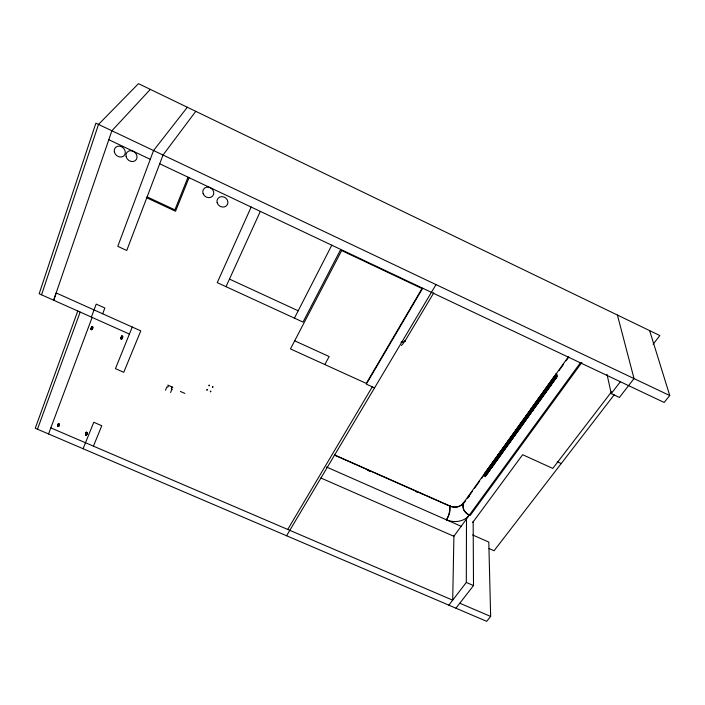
<?xml version="1.0" encoding="UTF-8"?>
<svg xmlns="http://www.w3.org/2000/svg" width="705" height="705" viewBox="0 0 705 705"><rect width="100%" height="100%" fill="white"/><g stroke="black" fill="none" stroke-linecap="round" stroke-linejoin="round"><path stroke-width="1.06" d="M448.865 605.163L466.305 582.445L466.498 518.316M463.811 503.493L463.106 503.141L463.079 507.265A7.429 3.922 40.4 0 0 469.283 515.17A16.982 13.087 3.4 0 1 446.388 519.797A7.279 2.141 -67 0 0 449.993 510.2L450.09 506.067L334.505 454.919M453.923 535.571L452.698 600.175L50.822 427.891M463.106 503.141L462.198 504.234A9.447 7.323 3.3 0 1 451.297 506.525L449.746 505.952L449.649 510.085A7.279 1.807 -70.7 0 1 446.556 519.876M86.627 432.412C85.375 441.594 85.578 427.08 87.041 433.936M92.417 326.908L92.47 326.688M58.647 426.181C60.04 425.089 56.224 427.477 58.092 424.26C59.431 423.775 59.546 424.604 58.515 423.864M92.117 329.42L92.364 328.794L91.65 329.702L91.051 328.733L92.258 326.679M86.495 434.791L86.512 434.492M121.877 338.805C122.811 338.312 119.559 339.722 121.163 336.981C122.406 334.787 123.075 337.554 122.106 338.541M57.643 425.564L57.678 425.23M91.051 328.733L91.368 327.578M91.042 329.041L91.87 326.644L93.069 327.023L92.24 329.42L91.042 329.041L91.209 327.957M92.337 329.147L92.663 327.164M85.702 434.914L85.807 433.645L85.587 434.738M120.819 338.127L120.881 337.748M58.427 426.34L58.85 425.943M91.879 329.605L92.188 329.015L91.65 329.702M86.274 434.95L86.565 434.403M121.639 338.99L121.939 338.4L121.401 339.087M59.167 425.318L59.211 424.824L59.026 425.644M92.54 328.803L92.804 328.028M122.511 336.805L122.282 336.1M58.215 426.419L58.718 425.794M122.485 337.827L122.652 337.052M86.063 435.029L86.336 434.615L85.869 435.02M41.551 294.822L98.524 124.415L138.488 83.657L659.836 335.545L653.13 344.251M53.642 300.224L111.892 130.76L150.35 89.385M53.695 300.242L56.197 292.972L140.78 330.865L123.754 372.302L115.444 368.636L132.24 327.041M77.77 311.002L35.25 428.261L486.688 621.343L490.654 616.443L488.794 542.074L472.676 534.98M37.471 429.213L80.167 312.077M85.499 434.412L86.266 432.332L87.376 432.676L86.618 434.756L85.781 434.157M91.368 317.083L96.215 304.111L104.878 307.997L102.674 313.787M48.557 433.954L92.135 317.426M188.015 177.175L174.91 209.87L147.125 196.88M189.055 177.669L175.554 211.262L146.772 197.805M83.084 448.724L93.774 422.277L101.793 425.741L93.412 446.15M91.439 329.684L91.394 328.979L91.13 329.367M58.022 426.41L57.66 425.873M121.19 339.079L121.049 337.942M122.08 338.268L122.379 337.695M165.463 390.235L166.988 386.816L167.816 387.177L168.583 385.45M86.891 434.262L86.953 433.804M251.156 207.05L217.246 282.643L303.009 322.088L340.735 249.438M172.055 386.983L171.28 388.711L172.073 389.142M170.566 392.482L172.099 389.072M226.014 286.679L260.321 211.385M206.988 389.468L206.697 390.085M209.085 385.053L208.795 385.67M207.42 389.662L207.12 390.297M209.517 385.247L209.218 385.891M210.539 391.046L210.249 391.663M212.654 386.64L212.355 387.256M210.971 391.24L210.672 391.874M213.086 386.833L212.831 387.362M294.434 318.14L331.782 245.199M57.854 426.305L57.863 425.388M121.013 338.964L120.828 338.479M324.802 364.538L329.182 356.563L294.681 340.815M86.83 434.068L86.706 434.553M85.834 433.46L85.552 433.848M86.495 432.562L85.957 433.196M449.411 506.534L449.746 505.952M422.7 288.222L366.327 384.154L374.558 387.9M121.604 336.373L122.221 336.32M287.728 529.455L372.275 386.86M286.582 535.756L436.016 284.6M404.785 341.414L433.769 292.848M58.092 424.26L58.612 423.934M58.074 424.577L58.295 424.022M91.791 326.961L92.249 326.9M91.289 328.83L91.809 329.235M449.693 506.631L450.09 506.067M568.644 356.457L462.903 503.767L463.247 508.058A7.438 4.08 36.4 0 0 470.129 515.522L581.898 362.423M464.234 502.621L465.52 500.832M467.441 498.162L472.562 491.024M474.491 488.345L479.611 481.207M481.533 478.528L486.661 471.389M487.939 469.609L493.712 461.581M495.633 458.902L500.753 451.764M502.683 449.085L505.882 444.626M509.724 439.277L513.575 433.919M516.774 429.46L519.982 425M523.824 419.651L529.587 411.623M530.874 409.834L535.351 403.586M537.915 400.017L542.401 393.778M544.965 390.209L547.529 386.64M552.015 380.392L556.501 374.152M559.056 370.583L563.542 364.335M566.106 360.766L568.671 357.197M484.723 474.201L556.976 374.232L528.107 414.469M468.129 497.818L469.415 496.029M510.446 438.915L512.376 436.236M485.075 474.359L489.57 468.102M490.856 466.313L496.637 458.268M499.202 454.69L526.177 417.157M484.82 475.399L557.162 375.377M484.767 476.201L557.241 376.082L485.119 476.351M580.567 362.555L453.87 536.293L320.89 478.008M472.755 522.458L522.643 454.707L552.79 468.428L611.64 391.672M195.77 111.328L163.031 155.038L126.741 250.478L117.77 246.362L153.549 150.535L187.345 107.257M617.413 315.047L634.033 378.585L619.413 397.435L611.253 393.601L620.356 381.74M614.222 394.765L494.064 550.746L489.059 548.543M455.95 608.195L473.513 585.555L473.152 521.259M649.64 330.619L669.75 395.54L664.145 402.458L159.7 163.78M401.374 345.503L403.366 343.361M58.489 426.005L58.03 425.979M556.007 373.879L556.73 377.58M555.54 374.919L556.051 378.717L555.461 374.822M555.258 379.625L554.729 375.844M552.773 382.656L552.526 378.876M552.367 378.973L552.887 382.762M552.306 383.687L551.795 379.889M551.574 384.701L551.072 380.903M553.874 376.972L554.35 380.726M553.266 377.871L553.769 381.652M553.504 381.634L553.117 377.968M548.79 384.049L549.257 387.838M547.926 389.742L547.459 385.943M550.349 381.916L550.94 385.838L550.244 382.031M549.618 382.921L550.12 386.728M546.481 391.751L546.023 387.944M548.895 383.934L549.389 387.741M545.758 392.755L545.3 388.94M546.357 391.865L545.864 388.041M544.586 389.944L545.035 393.76M542.427 392.923L542.876 396.756M497.483 455.677L497.589 459.678M492.954 461.995L493.033 466.005M489.032 467.195L489.147 471.24M489.103 467.353L489.217 471.389M485.939 475.681L485.851 471.636M486.009 475.84L485.904 471.786M516.686 428.719L516.976 432.667M514.923 435.487L514.659 431.548M500.039 451.887L500.215 455.888M496.813 456.584L496.954 460.594M493.526 460.938L493.685 464.965M495.633 462.251L495.465 458.232M492.293 462.885L492.407 466.913M489.675 466.305L489.79 470.341M488.442 468.243L488.556 472.279M486.485 470.746L486.582 474.8M520.087 423.987L520.396 427.917M519.4 425.089L519.655 429.001M514.659 431.698L514.888 435.628M514.245 436.43L513.989 432.482M509.962 438.087L510.2 442.053M512.896 438.457L512.605 434.492M509.301 439.021L509.53 442.978M508.613 439.938L508.86 443.912M507.952 440.863L508.19 444.837M502.665 448.239L502.85 452.222M505.52 448.688L505.3 444.705M502.004 449.156L502.189 453.139M501.343 450.063L501.528 454.055M504.19 450.539L503.978 446.547M500.691 450.98L500.876 454.972M503.529 451.456L503.317 447.463M502.868 452.372L502.656 448.38M502.207 453.297L502.022 449.305M501.546 454.214L501.361 450.213M500.885 455.122L500.709 451.13M500.233 456.038L500.057 452.037M499.572 456.955L499.387 452.945M496.144 457.483L496.417 461.502L496.117 457.334M495.5 458.391L495.633 462.401M494.17 460.039L494.328 464.057M496.937 460.444L496.778 456.435M491.632 463.775L491.738 467.803M490.31 465.415L490.433 469.451M487.789 469.125L487.895 473.17M487.12 469.865L487.226 473.91M485.251 472.667L485.472 476.721L485.216 472.517M543.079 392.059L543.458 395.857M538.162 398.854L538.576 402.705M536.699 400.96L537.06 404.802M534.646 403.762L535.024 407.622M528.309 412.645L528.653 416.532M522.837 420.189L523.145 424.093M523.833 423.141L523.515 419.228M520.061 424.137L520.308 428.041M521.083 426.966L520.766 423.044M521.048 427.107L520.731 423.176M515.99 429.812L516.227 433.734M515.337 430.605L515.602 434.544M515.32 430.746L515.584 434.685M517.664 431.716L517.364 427.776M517.629 431.857L517.347 427.926M514.227 436.571L513.936 432.614M513.566 437.364L513.311 433.425M513.548 437.514L513.258 433.557M507.283 441.938L507.503 445.912M506.622 442.714L506.851 446.697M506.622 442.863L506.833 446.838M505.961 443.639L506.19 447.622M505.961 443.789L506.172 447.763M505.3 444.564L505.52 448.547M507.521 445.771L507.283 441.788M504.639 445.481L504.859 449.473M504.639 445.63L504.806 449.596M503.978 446.406L504.198 450.389M503.317 447.322L503.511 451.306M499.554 456.805L499.387 452.804M498.902 457.712L498.585 453.694L498.92 457.862M498.25 458.62L498.083 454.619M498.241 458.77L498.065 454.76M494.822 459.14L494.98 463.159M494.866 459.29L494.98 463.3M497.589 459.537L497.43 455.527M490.953 464.524L491.094 468.561M491.006 464.674L491.094 468.702M491.738 467.662L491.596 463.626M487.754 468.975L487.86 473.02M547.203 390.746L546.736 386.939M541.643 394.042L542.022 397.858M540.215 396.025L540.585 399.841M539.581 396.88L540.012 400.731M537.792 403.824L537.351 399.955M533.165 405.851L533.526 409.711M532.522 406.688L532.909 410.566M531.077 408.768L531.403 412.628M530.433 409.605L530.803 413.482M532.839 410.689L532.434 406.811M532.213 411.535L531.826 407.657M528.988 411.676L529.323 415.553M528.345 412.504L528.715 416.399M530.733 413.615L530.345 409.728M530.107 414.461L529.737 410.574M526.221 415.527L526.52 419.413M528.001 417.36L527.657 413.474M523.462 419.369L523.78 423.273M525.912 420.259L525.586 416.355M524.476 422.313L524.132 418.4M516.65 428.86L516.888 432.782M518.29 430.905L518.008 426.974M512.896 438.307L512.641 434.359M509.926 438.228L510.182 442.194M509.266 439.153L509.512 443.128M508.631 440.096L508.825 444.053M494.205 460.189L494.311 464.198M492.883 461.837L493.033 465.864M490.345 465.564L490.468 469.601M492.39 466.763L492.24 462.736M487.155 470.015L487.234 474.051M551.451 384.807L550.931 381.008M548.182 384.939L548.666 388.746M547.82 389.865L547.3 386.032M540.999 394.906L541.44 398.748M538.779 397.999L539.149 401.815M533.941 404.74L534.32 408.609M536.355 405.78L535.959 401.929M533.615 409.587L533.227 405.71M524.89 417.316L525.216 421.22M522.149 421.141L522.458 425.053M519.4 424.939L519.708 428.869M518.721 425.89L519.03 429.821M518.959 429.944L518.668 426.023M516.28 433.601L516.007 429.662M511.284 436.369L511.513 440.317M510.614 437.303L510.834 441.251M512.218 439.241L511.971 435.293M511.548 440.184L511.301 436.228M493.544 461.088L493.667 465.097M489.684 466.454L489.808 470.491M488.398 468.085L488.503 472.13M486.503 470.896L486.6 474.941M529.684 410.707L529.984 414.566M531.508 412.513L531.129 408.627M526.908 414.566L527.243 418.462M529.411 415.43L529.041 411.535M525.163 421.352L524.82 417.448M521.444 422.092L521.77 426.014M521.409 422.224L521.7 426.137M522.405 425.185L522.079 421.273M518.043 426.833L518.342 430.773M511.936 435.434L512.165 439.374M510.869 441.118L510.632 437.162M507.935 441.013L508.138 444.97M551.671 380.004L552.156 383.784M546.613 387.054L547.08 390.861M545.176 389.054L545.635 392.87M543.855 390.931L544.313 394.756M543.749 391.046L544.163 394.853M542.321 393.037L542.753 396.862M541.317 398.854L540.911 395.029M537.457 399.841L537.862 403.692M539.889 400.837L539.475 397.003M533.835 404.855L534.205 408.715M531.773 407.798L532.108 411.658M527.305 418.329L526.961 414.434M524.203 418.276L524.529 422.18M523.075 424.225L522.749 420.312M538.479 402.828L538.047 398.968M535.342 402.784L535.738 406.644M537.148 404.679L536.752 400.828M527.587 413.597L527.913 417.483M538.876 397.867L539.299 401.718M556.192 373.8L556.43 377.519M553.998 376.858L554.509 380.63M555.082 379.704L554.571 375.932M449.429 506.005L451.024 506.595A10.275 7.975 3.3 0 0 459.96 506.12M526.609 419.29L526.274 415.395M525.824 420.374L525.498 416.479M535.633 406.759L535.227 402.899M534.919 407.746L534.522 403.877M541.713 393.91L542.163 397.752M540.286 395.893L540.726 399.744M536.047 401.806L536.443 405.657M459.81 603.224L490.654 616.443M549.503 383.035L549.838 386.675M548.058 385.045L548.508 388.843M466.305 582.445L473.513 585.555M326.459 467.001L461.158 526.3M334.249 455.007L448.706 505.652M367.314 470.173L370.328 471.513M415.536 491.517L417.545 492.407M167.764 385.089L172.875 387.353M180.374 391.425L184.833 393.399M129.403 334.073L39.172 293.756L95.889 123.172L669.75 395.54M557.303 461.757L561.233 463.555M229.469 279.092L298.197 310.79M108.817 139.705L150.271 159.321M544.445 390.041L544.877 393.857M543.141 391.927L543.59 395.761M86.186 432.65L86.407 432.491M607.005 374.302L611.253 393.601M462.022 504.868A10.275 7.975 3.3 0 1 461.044 505.547M405.093 340.462A8.081 3.684 34.5 0 1 401.233 342.11M405.137 340.48A8.09 3.789 30.4 0 1 401.136 342.322M58.374 423.705L57.66 425.802L58.771 426.146L59.493 424.058L58.374 423.705M121.674 336.056L120.802 338.435L121.991 338.805L122.864 336.426L121.674 336.056M341.652 250.539L290.469 348.913L366.292 383.423L422.004 288.548L341.652 250.539M114.342 151.848A5.931 5.067 42.6 0 0 123.472 156.184A5.931 5.067 42.6 0 0 121.507 146.702A5.931 5.067 42.6 0 0 114.342 151.848M203.181 193.849A5.711 5.067 35.2 0 0 212.637 196.06A5.711 5.067 35.2 0 0 208.98 187.248A5.711 5.067 35.2 0 0 203.181 193.849M217.14 202.661A5.675 5.05 33.2 0 0 226.323 205.939A5.675 5.05 33.2 0 0 223.873 196.968A5.675 5.05 33.2 0 0 217.14 202.661M126.08 156.422A5.904 5.067 42 0 0 135.201 160.714A5.904 5.067 42 0 0 133.263 151.275A5.904 5.067 42 0 0 126.08 156.422"/></g></svg>
